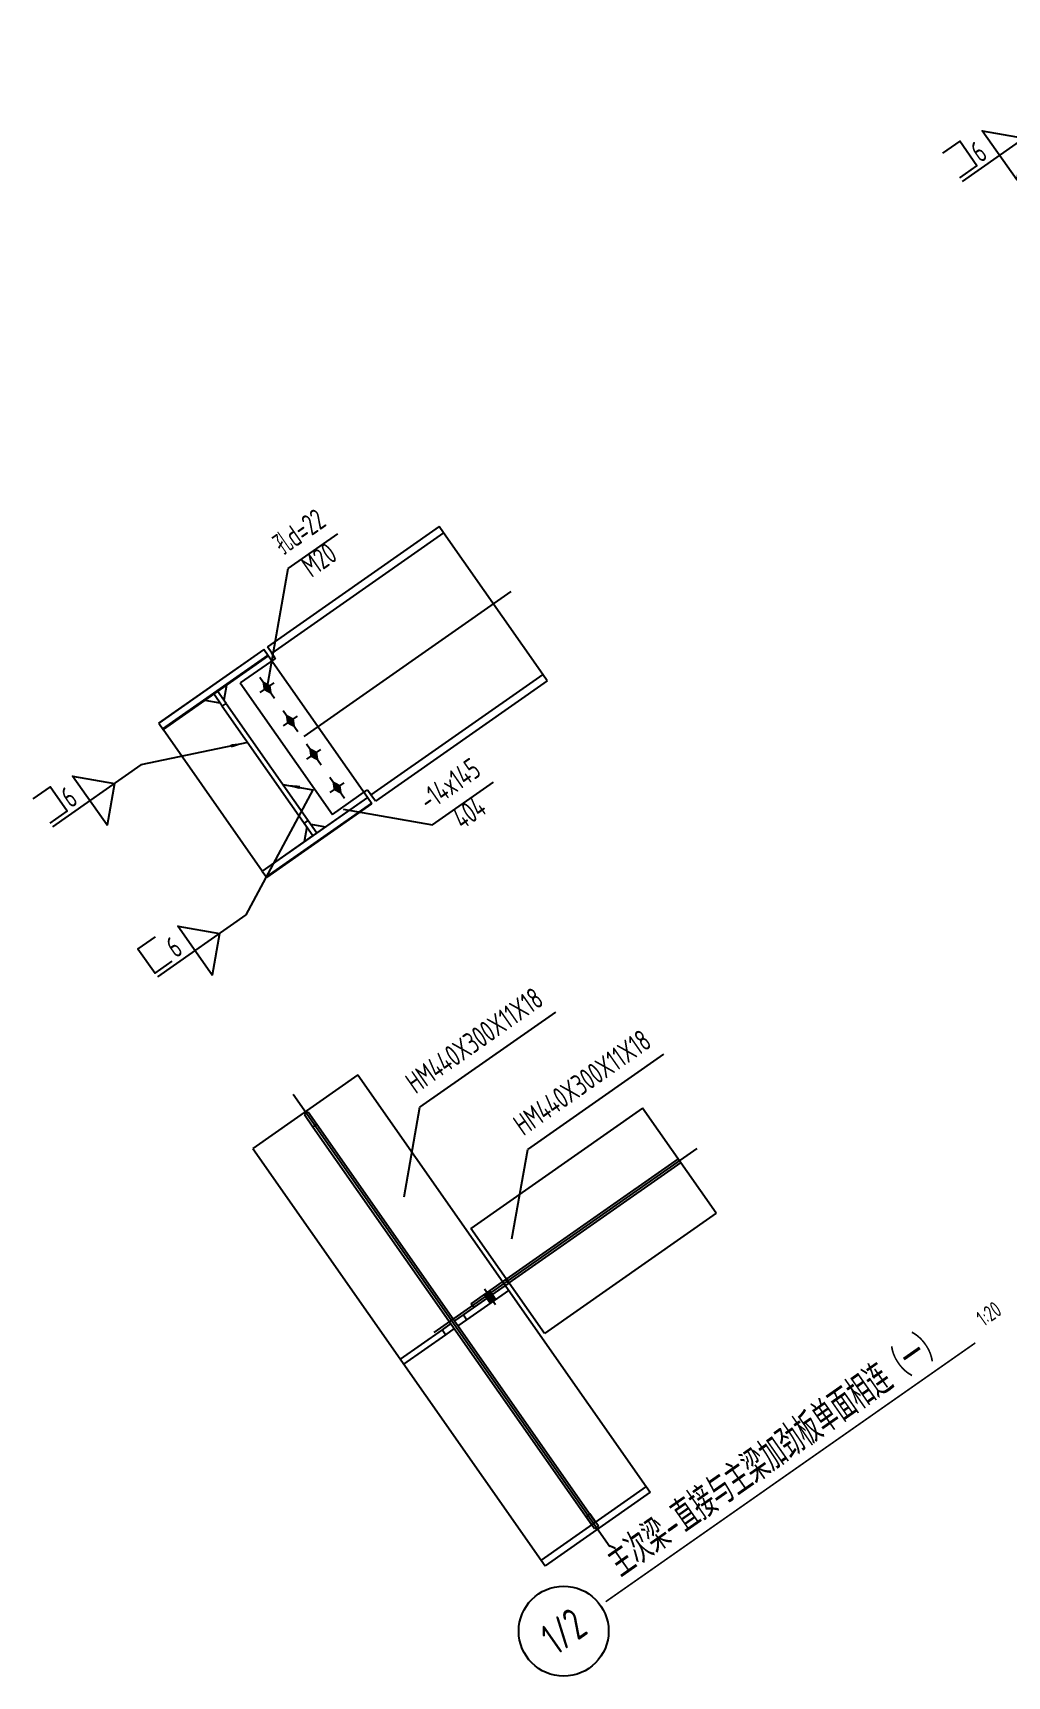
# Model space of a CAD drawing. Header units: millimetres. Extents: x 1089227 to 13101469, y 618865 to 10240562.
# Drawn here: x 2388269 to 2399647, y 4909583 to 4928775 of the extents above; entities that cross this region are included whole.
import ezdxf
from ezdxf.enums import TextEntityAlignment as Align

# ---------------------------------------------------------------- set-up
doc = ezdxf.new("R2010")
doc.units = ezdxf.units.MM
doc.header["$LTSCALE"] = 1000
for name, pattern in [('HIDDEN', [0.375, 0.25, -0.125]), ('实线', [0]), ('点划线', [1850, 1200, -300, 50, -300]), ('短虚线', [187.5, 125, -62.5])]:
    doc.linetypes.add(name, pattern=pattern)
doc.layers.add('S-BEAM-DASH', color=4, linetype='HIDDEN', lineweight=0)
for name, color, linetype in [('STLayerSet-Bolt', 1, '实线'), ('STNodeDetDraw-Axis', 1, '点划线'), ('STNodeDetDraw-Beam', 141, '实线'), ('STNodeDetDraw-DimText', 7, '实线'), ('STNodeDetDraw-Stiff', 103, '实线'), ('STNodeDetDraw-Text', 7, '实线'), ('STNodeDetDraw-Weld', 7, '实线')]:
    doc.layers.add(name, color=color, linetype=linetype)
doc.styles.add('StTextStyle', font='yjkeng.shx', dxfattribs={"width": 0.7, "height": 250, "bigfont": 'yjkchn.shx'})

# ---------------------------------------------------------------- blocks, each defined once
blk = doc.blocks.new('*D2343')
at = {"layer": 'STNodeDetDraw-Stiff'}
for p, q in [((-750, -2110), (-750, -90)), ((-152.5, -90), (-27.5, -215)), ((-27.5, -1985), (-152.5, -2110))]:
    blk.add_line(p, q, dxfattribs=at)
blk = doc.blocks.new('*D2344')
at = {"layer": 'STNodeDetDraw-Stiff'}
for p, q in [((152.5, -90), (27.5, -215)), ((750, -2110), (750, -90)), ((27.5, -1985), (152.5, -2110))]:
    blk.add_line(p, q, dxfattribs=at)
blk = doc.blocks.new('*D2345')
at = {"layer": 'STNodeDetDraw-Beam'}
for p, q in [((750, 0), (-750, 0)), ((-750, -1), (-750, -90)), ((750, -1), (-750, -1)), ((750, -90), (-750, -90)), ((-28, -265), (-28, -90)), ((27, -265), (27, -90)), ((750, -90), (750, -1)), ((-28, -265), (-28, -2110)), ((-28, -265), (27, -265)), ((27, -265), (27, -2110)), ((-28, -2110), (-750, -2110)), ((27, -2110), (-28, -2110)), ((750, -2110), (27, -2110)), ((-750, -2111), (-750, -2200)), ((750, -2111), (-750, -2111)), ((-750, -2200), (750, -2200)), ((750, -2200), (750, -2111))]:
    blk.add_line(p, q, dxfattribs=at)
at = {"layer": 'STNodeDetDraw-Beam', "color": 141, "linetype": '短虚线'}
for p, q in [((750, -80), (-750, -80)), ((-28, -1935), (27, -1935)), ((750, -2190), (-750, -2190))]:
    blk.add_line(p, q, dxfattribs=at)
blk = doc.blocks.new('*D2346')
at = {"layer": 'STNodeDetDraw-Beam'}
for p, q in [((3250, 0), (800, 0)), ((800, -90), (800, 0)), ((3250, -90), (3250, 0)), ((792.5, -162.5), (750, -162.5)), ((3250, -90), (800, -90)), ((800, -155), (800, -90)), ((3250, -2110), (3250, -90)), ((750, -2037.5), (792.5, -2037.5)), ((800, -2110), (800, -2045)), ((3250, -2110), (800, -2110)), ((800, -2200), (800, -2110)), ((3250, -2200), (3250, -2110)), ((3250, -2200), (800, -2200))]:
    blk.add_line(p, q, dxfattribs=at)
at = {"layer": 'STNodeDetDraw-Beam', "color": 141, "linetype": '短虚线'}
for p, q in [((300, -162.5), (300, -2037.5)), ((792.5, -162.5), (300, -162.5)), ((300, -2037.5), (792.5, -2037.5))]:
    blk.add_line(p, q, dxfattribs=at)
at = {"layer": 'STNodeDetDraw-Beam', "extrusion": (0, 0, -1)}
for centre, start, end in [((-792.5, -155), 180, 270), ((-792.5, -2045), 90, 180)]:
    blk.add_arc(centre, 7.5, start, end, dxfattribs=at)
blk = doc.blocks.new('*D2347')
at = {"layer": 'STNodeDetDraw-Weld'}
for points in [[(239311, -22955), (239556, -22955), (239556, -22605), (239311, -22605)], [(240571, -23005), (239311, -23005)], [(241743, -23505), (240571, -23005)]]:
    blk.add_lwpolyline(points, dxfattribs=at)
blk.add_lwpolyline([(240193, -23005), (239843, -23355), (239843, -22655)], close=True, dxfattribs=at)
blk.add_lwpolyline([(241743, -23505, 0, 40, 0), (241559, -23427, 40, 40, 0)], format="xyseb", dxfattribs=at)
at = {"layer": 'STNodeDetDraw-Weld', "color": 0, "style": 'StTextStyle', "width": 0.7}
blk.add_text('6', height=250, dxfattribs=at).set_placement((239606, -22955))
blk = doc.blocks.new('*D2348')
at = {"layer": 'STNodeDetDraw-Weld'}
for points in [[(241798, -24143), (242048, -24393), (240571, -25143)], [(239556, -24743), (239311, -24743), (239311, -25093), (239556, -25093)], [(240571, -25143), (239311, -25143)]]:
    blk.add_lwpolyline(points, dxfattribs=at)
blk.add_lwpolyline([(241798, -24143, 0, 40, 0), (241940, -24284, 40, 40, 0)], format="xyseb", dxfattribs=at)
blk.add_lwpolyline([(240193, -25143), (239843, -25493), (239843, -24793)], close=True, dxfattribs=at)
at = {"layer": 'STNodeDetDraw-Weld', "color": 0, "style": 'StTextStyle', "width": 0.7}
blk.add_text('6', height=250, dxfattribs=at).set_placement((239606, -25093))
blk = doc.blocks.new('*D2349')
at = {"layer": 'STNodeDetDraw-Stiff', "color": 103, "linetype": '短虚线'}
for p, q in [((-152.5, -27.5), (-750, -27.5)), ((-152.5, -97.5), (-750, -97.5)), ((-152.5, -97.5), (-152.5, -27.5)), ((-27.5, -27.5), (-152.5, -27.5)), ((-27.5, -97.5), (-152.5, -97.5))]:
    blk.add_line(p, q, dxfattribs=at)
blk = doc.blocks.new('*D2350')
at = {"layer": 'STNodeDetDraw-Stiff', "color": 103, "linetype": '短虚线'}
for p, q in [((27.5, -27.5), (152.5, -27.5)), ((27.5, -97.5), (152.5, -97.5)), ((152.5, -27.5), (152.5, -97.5)), ((152.5, -27.5), (750, -27.5)), ((152.5, -97.5), (750, -97.5))]:
    blk.add_line(p, q, dxfattribs=at)
blk = doc.blocks.new('*D2351')
at = {"layer": 'STNodeDetDraw-Beam'}
for p, q in [((750, 2975), (-750, 2975)), ((-750, 2974), (-750, -2895)), ((750, 2974), (-750, 2974)), ((750, 2974), (750, -2895)), ((-750, -2895), (-750, -2975)), ((750, -2895), (-750, -2895)), ((750, -2975), (-750, -2975)), ((750, -2895), (750, -2975))]:
    blk.add_line(p, q, dxfattribs=at)
at = {"layer": 'STNodeDetDraw-Beam', "color": 141, "linetype": '短虚线'}
for p, q in [((-28, 2955), (-28, 2780)), ((-28, 2955), (27, 2955)), ((27, 2955), (27, 2780)), ((-28, 2780), (-28, -2895)), ((27, 2780), (-28, 2780)), ((27, 2780), (27, -2895)), ((-28, -2955), (-28, -2780)), ((27, -2780), (-28, -2780)), ((27, -2955), (27, -2780)), ((27, -2955), (-28, -2955))]:
    blk.add_line(p, q, dxfattribs=at)
blk = doc.blocks.new('*D2352')
at = {"layer": 'STNodeDetDraw-Beam'}
for p, q in [((3250, 750), (800, 750)), ((800, -750), (800, 750)), ((3250, -750), (3250, 750)), ((792.5, 27.5), (750, 27.5)), ((800, 27.5), (792.5, 27.5)), ((792.5, -27.5), (792.5, 27.5)), ((792.5, -27.5), (750, -27.5)), ((800, -27.5), (792.5, -27.5)), ((3250, -750), (800, -750))]:
    blk.add_line(p, q, dxfattribs=at)
at = {"layer": 'STNodeDetDraw-Beam', "color": 141, "linetype": '短虚线'}
for p, q in [((300, 27.5), (792.5, 27.5)), ((300, -27.5), (300, 27.5)), ((3250, 27.5), (800, 27.5)), ((300, -27.5), (792.5, -27.5)), ((3250, -27.5), (800, -27.5))]:
    blk.add_line(p, q, dxfattribs=at)
blk = doc.blocks.new('A$C3E0815E3')
at = {"layer": 'STLayerSet-Bolt'}
for p, q in [((-3751.2, 5188.4), (-3551.2, 5188.4)), ((-3651.2, 5338.4), (-3651.2, 5038.4)), ((-3651.2, 4863.4), (-3651.2, 4563.4)), ((-3751.2, 4713.4), (-3551.2, 4713.4)), ((-3751.2, 4238.4), (-3551.2, 4238.4)), ((-3651.2, 4388.4), (-3651.2, 4088.4)), ((-3651.2, 3913.4), (-3651.2, 3613.4)), ((-3751.2, 3763.4), (-3551.2, 3763.4)), ((-5601.2, -2246.6), (-5601.2, -2021.6))]:
    blk.add_line(p, q, dxfattribs=at)
blk.add_solid([(-5651.2, -2071.6), (-5551.2, -2071.6), (-5651.2, -2196.6), (-5551.2, -2196.6)], dxfattribs=at)
at = {"layer": 'STNodeDetDraw-Axis'}
for p, q in [((-676.2, 4475.9), (-3626.2, 4475.9)), ((-6126.2, 1125.9), (-6126.2, -5324.1)), ((-2626.2, -2099.1), (-6376.2, -2099.1))]:
    blk.add_line(p, q, dxfattribs=at)
at = {"layer": 'STNodeDetDraw-DimText'}
for p, q in [((-3651.2, 5188.4), (-2651.2, 6188.4)), ((-2651.2, 6188.4), (-1944.4, 6188.4)), ((-3737.4, 3515.9), (-2987.4, 2765.9)), ((-2987.4, 2765.9), (-2119.1, 2765.9)), ((-5751.2, -599.1), (-5001.2, 150.9)), ((-5001.2, 150.9), (-3062.7, 150.9)), ((-5001.2, -1724.1), (-4251.2, -974.1)), ((-4251.2, -974.1), (-2312.7, -974.1))]:
    blk.add_line(p, q, dxfattribs=at)
at = {"layer": 'STNodeDetDraw-Text', "const_width": 18.8}
blk.add_lwpolyline([(-6535.7, -5824.1), (-1266.7, -5824.1)], dxfattribs=at)
at = {"layer": 'STNodeDetDraw-Text'}
blk.add_circle((-7135.7, -5824.1), 525, dxfattribs=at)
for points in [[(-3701.2, 5188.4), (-3651.2, 5088.4), (-3651.2, 5288.4), (-3601.2, 5188.4)], [(-3701.2, 4713.4), (-3651.2, 4613.4), (-3651.2, 4813.4), (-3601.2, 4713.4)], [(-3701.2, 4238.4), (-3651.2, 4138.4), (-3651.2, 4338.4), (-3601.2, 4238.4)], [(-3701.2, 3763.4), (-3651.2, 3663.4), (-3651.2, 3863.4), (-3601.2, 3763.4)]]:
    blk.add_solid(points, dxfattribs=at)
at = {"layer": 'STNodeDetDraw-Beam'}
for name, p in [('*D2345', (-4176.2, 5575.9)), ('*D2346', (-4176.2, 5575.9)), ('*D2351', (-6126.2, -2099.1)), ('*D2352', (-6126.2, -2099.1))]:
    blk.add_blockref(name, p, dxfattribs=at)
at = {"layer": 'STNodeDetDraw-Stiff'}
for name, p in [('*D2343', (-4176.2, 5575.9)), ('*D2344', (-4176.2, 5575.9)), ('*D2349', (-6126.2, -2099.1)), ('*D2350', (-6126.2, -2099.1))]:
    blk.add_blockref(name, p, dxfattribs=at)
at = {"layer": 'STNodeDetDraw-Weld'}
for name in ['*D2347', '*D2348']:
    blk.add_blockref(name, (-245946.8, 28299.8), dxfattribs=at)
at = {"layer": 'STNodeDetDraw-DimText', "style": 'StTextStyle', "width": 0.7}
for s, p in [('孔d=22', (-2297.8, 6263.4)), ('M20', (-2297.8, 5863.4)), ('-14x145', (-2553.3, 2840.9)), ('404', (-2553.3, 2440.9)), ('HM440X300X11X18', (-4031.9, 225.9)), ('HM440X300X11X18', (-3281.9, -899.1))]:
    blk.add_text(s, height=250, dxfattribs=at).set_placement(p, align=Align.BOTTOM_CENTER)
at = {"layer": 'STNodeDetDraw-Text', "style": 'StTextStyle', "width": 0.7}
blk.add_text('主次梁-直接与主梁加劲板单面相连（一）', height=375, dxfattribs=at).set_placement((-3901.2, -5824.1), align=Align.BOTTOM_CENTER)
blk.add_text('1:20', height=187.5, dxfattribs=at).set_placement((-1079.2, -5786.6), align=Align.BOTTOM_LEFT)
blk.add_text('1/2', height=375, dxfattribs=at).set_placement((-7135.7, -5824.1), align=Align.MIDDLE_CENTER)
blk = doc.blocks.new('*D2366')
at = {"layer": 'STNodeDetDraw-Weld'}
for points in [[(266837, -22881), (267082, -22881), (267082, -22531), (266837, -22531)], [(268097, -22931), (266837, -22931)], [(269269, -23431), (268097, -22931)]]:
    blk.add_lwpolyline(points, dxfattribs=at)
blk.add_lwpolyline([(267719, -22931), (267369, -23281), (267369, -22581)], close=True, dxfattribs=at)
blk.add_lwpolyline([(269269, -23431, 0, 40, 0), (269085, -23352, 40, 40, 0)], format="xyseb", dxfattribs=at)
at = {"layer": 'STNodeDetDraw-Weld', "color": 0, "style": 'StTextStyle', "width": 0.7}
blk.add_text('6', height=250, dxfattribs=at).set_placement((267132, -22881))
blk = doc.blocks.new('A$C60EA5B35')
at = {"layer": 'STNodeDetDraw-Weld'}
blk.add_blockref('*D2366', (-270974.2, 30211.4), dxfattribs=at)

msp = doc.modelspace()

# ---------------------------------------------------------------- block references
at = {"layer": 'S-BEAM-DASH', "rotation": 35.00532206532376}
for name, p in [('A$C60EA5B35', (2406687.291, 4923450.654)), ('A$C3E0815E3', (2396971.679, 4918972.413))]:
    msp.add_blockref(name, p, dxfattribs=at)

doc.saveas('drawing.dxf')
